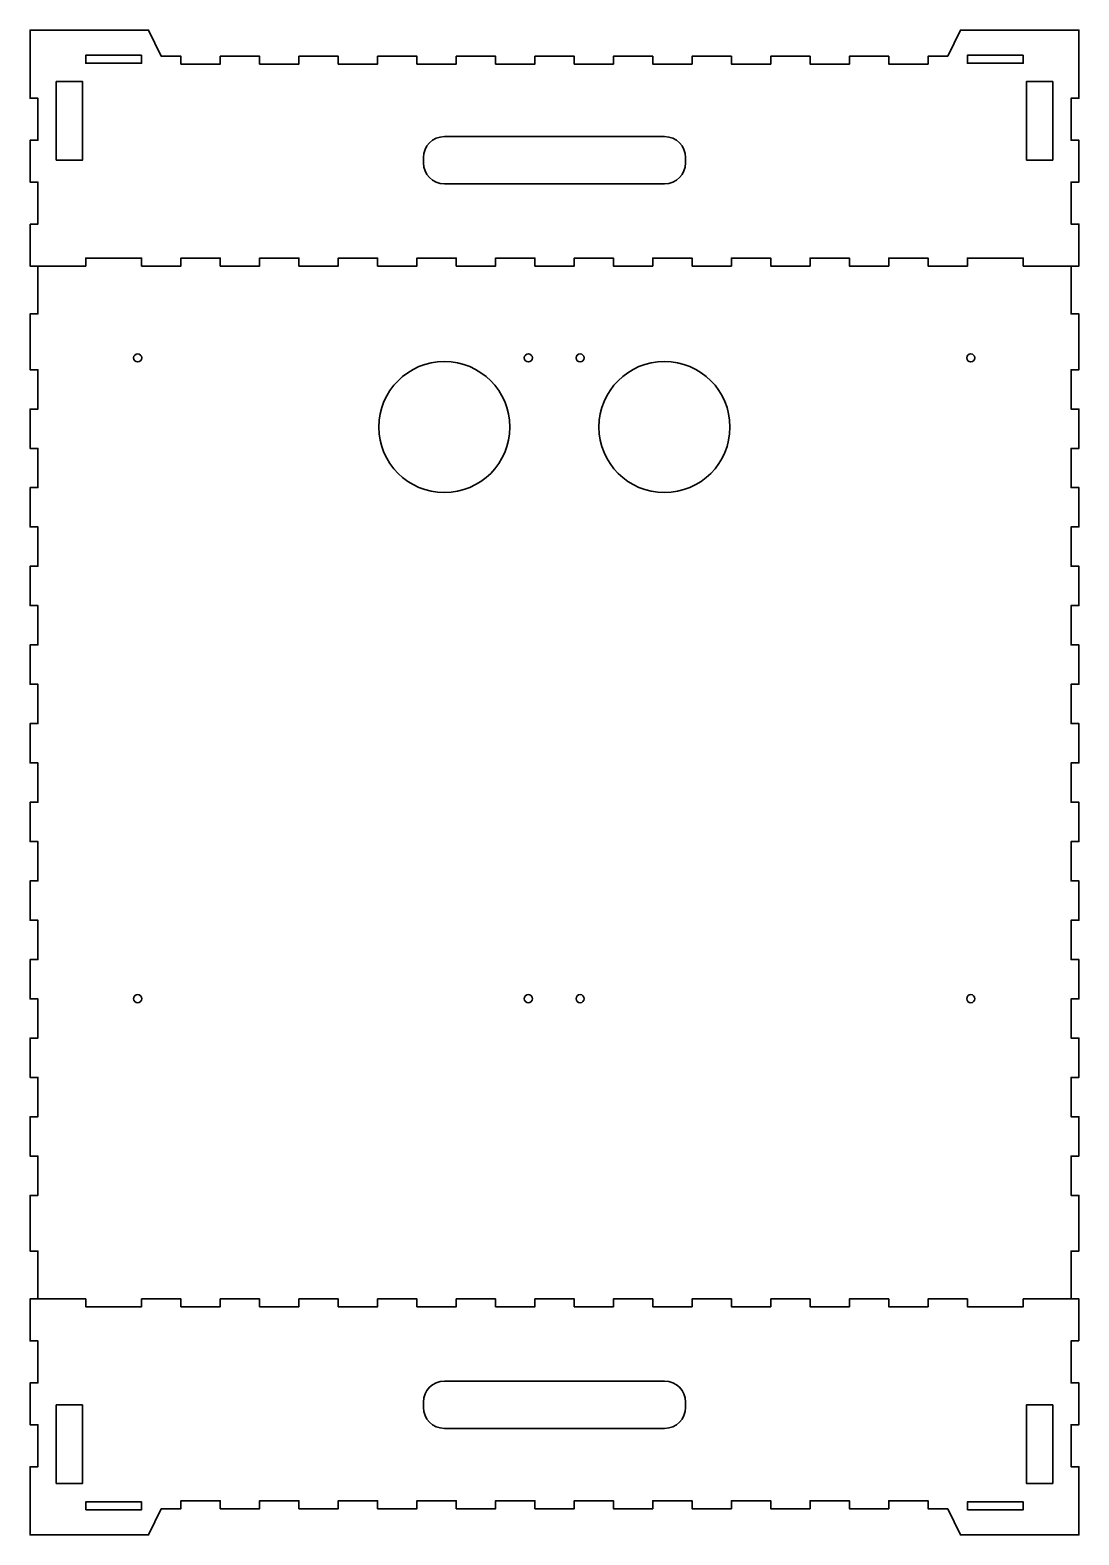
# Model space of a CAD drawing. Header units: inches. Extents: x -3 to 1973, y -1327 to -740.
# Drawn here: x -3 to 397, y -1314 to -740 of the extents above; entities that cross this region are included whole.
import ezdxf

# ---------------------------------------------------------------- set-up
doc = ezdxf.new("R2010")
doc.units = ezdxf.units.IN
doc.header["$MEASUREMENT"] = 0
doc.layers.add('Capa 1', color=7, linetype='Continuous')

# ---------------------------------------------------------------- blocks, each defined once
blk = doc.blocks.new('block 3')
at = {"layer": 'Capa 1', "color": 12, "lineweight": 30, "true_color": 0xdf040b}
for points in [[(-0.29, -1223.57), (-0.29, -1205.32), (-3.29, -1205.32), (-3.29, -1184.07), (-0.29, -1184.07), (-0.29, -1169.07), (-3.29, -1169.07), (-3.29, -1154.07), (-0.29, -1154.07), (-0.29, -1139.07), (-3.29, -1139.07), (-3.29, -1124.07), (-0.29, -1124.07), (-0.29, -1109.07), (-3.29, -1109.07), (-3.29, -1094.07), (-0.29, -1094.07), (-0.29, -1079.07), (-3.29, -1079.07), (-3.29, -1064.07), (-0.29, -1064.07), (-0.29, -1049.07), (-3.29, -1049.07), (-3.29, -1034.07), (-0.29, -1034.07), (-0.29, -1019.07), (-3.29, -1019.07), (-3.29, -1004.07), (-0.29, -1004.07), (-0.29, -989.07), (-3.29, -989.07), (-3.29, -974.07), (-0.29, -974.07), (-0.29, -959.07), (-3.29, -959.07), (-3.29, -944.07), (-0.29, -944.07), (-0.29, -929.07), (-3.29, -929.07), (-3.29, -914.07), (-0.29, -914.07), (-0.29, -899.07), (-3.29, -899.07), (-3.29, -884.07), (-0.29, -884.07), (-0.29, -869.07), (-3.29, -869.07), (-3.29, -847.82), (-0.29, -847.82), (-0.29, -829.57)], [(393.71, -829.57), (393.71, -847.82), (396.71, -847.82), (396.71, -869.07), (393.71, -869.07), (393.71, -884.07), (396.71, -884.07), (396.71, -899.07), (393.71, -899.07), (393.71, -914.07), (396.71, -914.07), (396.71, -929.07), (393.71, -929.07), (393.71, -944.07), (396.71, -944.07), (396.71, -959.07), (393.71, -959.07), (393.71, -974.07), (396.71, -974.07), (396.71, -989.07), (393.71, -989.07), (393.71, -1004.07), (396.71, -1004.07), (396.71, -1019.07), (393.71, -1019.07), (393.71, -1034.07), (396.71, -1034.07), (396.71, -1049.07), (393.71, -1049.07), (393.71, -1064.07), (396.71, -1064.07), (396.71, -1079.07), (393.71, -1079.07), (393.71, -1094.07), (396.71, -1094.07), (396.71, -1109.07), (393.71, -1109.07), (393.71, -1124.07), (396.71, -1124.07), (396.71, -1139.07), (393.71, -1139.07), (393.71, -1154.07), (396.71, -1154.07), (396.71, -1169.07), (393.71, -1169.07), (393.71, -1184.07), (396.71, -1184.07), (396.71, -1205.32), (393.71, -1205.32), (393.71, -1223.57)]]:
    blk.add_lwpolyline(points, dxfattribs=at)

msp = doc.modelspace()

# ---------------------------------------------------------------- linework, layer by layer
at = {"layer": 'Capa 1', "color": 12, "lineweight": 35, "true_color": 0xdf040b}
for points in [[(-3.29, -813.52), (-3.29, -829.52), (17.96, -829.52), (17.96, -826.52), (39.21, -826.52), (39.21, -829.52), (54.21, -829.52), (54.21, -826.52), (69.21, -826.52), (69.21, -829.52), (84.21, -829.52), (84.21, -826.52), (99.21, -826.52), (99.21, -829.52), (114.21, -829.52), (114.21, -826.52), (129.21, -826.52), (129.21, -829.52), (144.21, -829.52), (144.21, -826.52), (159.21, -826.52), (159.21, -829.52), (174.21, -829.52), (174.21, -826.52), (189.21, -826.52), (189.21, -829.52), (204.21, -829.52), (204.21, -826.52), (219.21, -826.52), (219.21, -829.52), (234.21, -829.52), (234.21, -826.52), (249.21, -826.52), (249.21, -829.52), (264.21, -829.52), (264.21, -826.52), (279.21, -826.52), (279.21, -829.52), (294.21, -829.52), (294.21, -826.52), (309.21, -826.52), (309.21, -829.52), (324.21, -829.52), (324.21, -826.52), (339.21, -826.52), (339.21, -829.52), (354.21, -829.52), (354.21, -826.52), (375.46, -826.52), (375.46, -829.52), (396.71, -829.52), (396.71, -813.52), (393.71, -813.52), (393.71, -797.52), (396.71, -797.52), (396.71, -781.52), (393.71, -781.52), (393.71, -765.52), (396.71, -765.52), (396.71, -749.52), (396.71, -739.52), (351.52, -739.52), (346.71, -749.52), (339.21, -749.52), (339.21, -752.52), (324.21, -752.52), (324.21, -749.52), (309.21, -749.52), (309.21, -752.52), (294.21, -752.52), (294.21, -749.52), (279.21, -749.52), (279.21, -752.52), (264.21, -752.52), (264.21, -749.52), (249.21, -749.52), (249.21, -752.52), (234.21, -752.52), (234.21, -749.52), (219.21, -749.52), (219.21, -752.52), (204.21, -752.52), (204.21, -749.52), (189.21, -749.52), (189.21, -752.52), (174.21, -752.52), (174.21, -749.52), (159.21, -749.52), (159.21, -752.52), (144.21, -752.52), (144.21, -749.52), (129.21, -749.52), (129.21, -752.52), (114.21, -752.52), (114.21, -749.52), (99.21, -749.52), (99.21, -752.52), (84.21, -752.52), (84.21, -749.52), (69.21, -749.52), (69.21, -752.52), (54.21, -752.52), (54.21, -749.52), (46.71, -749.52), (41.89, -739.52), (-3.29, -739.52), (-3.29, -749.52), (-3.29, -749.52), (-3.29, -765.52), (-0.29, -765.52), (-0.29, -781.52), (-3.29, -781.52), (-3.29, -797.52), (-0.29, -797.52), (-0.29, -813.52), (-3.29, -813.52)], [(39.21, -749.14), (39.21, -752.14), (17.96, -752.14), (17.96, -749.14), (39.21, -749.14)], [(375.46, -749.14), (375.46, -752.14), (354.21, -752.14), (354.21, -749.14), (375.46, -749.14)], [(6.71, -789.14), (16.71, -789.14), (16.71, -759.14), (6.71, -759.14), (6.71, -789.14)], [(376.71, -789.14), (386.71, -789.14), (386.71, -759.14), (376.71, -759.14), (376.71, -789.14)], [(396.71, -1239.56), (396.71, -1223.56), (375.46, -1223.56), (375.46, -1226.56), (354.21, -1226.56), (354.21, -1223.56), (339.21, -1223.56), (339.21, -1226.56), (324.21, -1226.56), (324.21, -1223.56), (309.21, -1223.56), (309.21, -1226.56), (294.21, -1226.56), (294.21, -1223.56), (279.21, -1223.56), (279.21, -1226.56), (264.21, -1226.56), (264.21, -1223.56), (249.21, -1223.56), (249.21, -1226.56), (234.21, -1226.56), (234.21, -1223.56), (219.21, -1223.56), (219.21, -1226.56), (204.21, -1226.56), (204.21, -1223.56), (189.21, -1223.56), (189.21, -1226.56), (174.21, -1226.56), (174.21, -1223.56), (159.21, -1223.56), (159.21, -1226.56), (144.21, -1226.56), (144.21, -1223.56), (129.21, -1223.56), (129.21, -1226.56), (114.21, -1226.56), (114.21, -1223.56), (99.21, -1223.56), (99.21, -1226.56), (84.21, -1226.56), (84.21, -1223.56), (69.21, -1223.56), (69.21, -1226.56), (54.21, -1226.56), (54.21, -1223.56), (39.21, -1223.56), (39.21, -1226.56), (17.96, -1226.56), (17.96, -1223.56), (-3.29, -1223.56), (-3.29, -1239.56), (-0.29, -1239.56), (-0.29, -1255.56), (-3.29, -1255.56), (-3.29, -1271.56), (-0.29, -1271.56), (-0.29, -1287.56), (-3.29, -1287.56), (-3.29, -1303.56), (-3.29, -1313.56), (41.89, -1313.56), (46.71, -1303.56), (54.21, -1303.56), (54.21, -1300.56), (69.21, -1300.56), (69.21, -1303.56), (84.21, -1303.56), (84.21, -1300.56), (99.21, -1300.56), (99.21, -1303.56), (114.21, -1303.56), (114.21, -1300.56), (129.21, -1300.56), (129.21, -1303.56), (144.21, -1303.56), (144.21, -1300.56), (159.21, -1300.56), (159.21, -1303.56), (174.21, -1303.56), (174.21, -1300.56), (189.21, -1300.56), (189.21, -1303.56), (204.21, -1303.56), (204.21, -1300.56), (219.21, -1300.56), (219.21, -1303.56), (234.21, -1303.56), (234.21, -1300.56), (249.21, -1300.56), (249.21, -1303.56), (264.21, -1303.56), (264.21, -1300.56), (279.21, -1300.56), (279.21, -1303.56), (294.21, -1303.56), (294.21, -1300.56), (309.21, -1300.56), (309.21, -1303.56), (324.21, -1303.56), (324.21, -1300.56), (339.21, -1300.56), (339.21, -1303.56), (346.71, -1303.56), (351.52, -1313.56), (396.71, -1313.56), (396.71, -1303.56), (396.71, -1303.56), (396.71, -1287.56), (393.71, -1287.56), (393.71, -1271.56), (396.71, -1271.56), (396.71, -1255.56), (393.71, -1255.56), (393.71, -1239.56), (396.71, -1239.56)], [(16.71, -1263.95), (6.71, -1263.95), (6.71, -1293.95), (16.71, -1293.95), (16.71, -1263.95)], [(386.71, -1263.95), (376.71, -1263.95), (376.71, -1293.95), (386.71, -1293.95), (386.71, -1263.95)], [(17.96, -1303.95), (17.96, -1300.95), (39.21, -1300.95), (39.21, -1303.95), (17.96, -1303.95)], [(354.21, -1303.95), (354.21, -1300.95), (375.46, -1300.95), (375.46, -1303.95), (354.21, -1303.95)]]:
    msp.add_lwpolyline(points, dxfattribs=at)
for points in [[(246.71, -790.16), (246.71, -794.58), (243.13, -798.16), (238.71, -798.16), (238.71, -798.16), (154.71, -798.16), (154.71, -798.16), (150.29, -798.16), (146.71, -794.58), (146.71, -790.16), (146.71, -790.16), (146.71, -788.16), (146.71, -788.16), (146.71, -783.75), (150.29, -780.16), (154.71, -780.16), (154.71, -780.16), (238.71, -780.16), (238.71, -780.16), (243.13, -780.16), (246.71, -783.75), (246.71, -788.16), (246.71, -788.16), (246.71, -790.16), (246.71, -790.16)], [(146.71, -1262.92), (146.71, -1258.51), (150.29, -1254.92), (154.71, -1254.92), (154.71, -1254.92), (238.71, -1254.92), (238.71, -1254.92), (243.13, -1254.92), (246.71, -1258.51), (246.71, -1262.92), (246.71, -1262.92), (246.71, -1264.92), (246.71, -1264.92), (246.71, -1269.34), (243.13, -1272.92), (238.71, -1272.92), (238.71, -1272.92), (154.71, -1272.92), (154.71, -1272.92), (150.29, -1272.92), (146.71, -1269.34), (146.71, -1264.92), (146.71, -1264.92), (146.71, -1262.92), (146.71, -1262.92)]]:
    msp.add_open_spline(points, degree=3, knots=[0, 0, 0, 0, 1, 1, 1, 2, 2, 2, 3, 3, 3, 4, 4, 4, 5, 5, 5, 6, 6, 6, 7, 7, 7, 8, 8, 8, 8], dxfattribs=at)
at = {"layer": 'Capa 1', "color": 12, "lineweight": 30, "true_color": 0xdf040b}
for points in [[(37.73, -863.02), (36.87, -863.02), (36.18, -863.71), (36.18, -864.57), (36.18, -865.42), (36.87, -866.12), (37.73, -866.12), (38.58, -866.12), (39.28, -865.42), (39.28, -864.57), (39.28, -863.71), (38.58, -863.02), (37.73, -863.02)], [(154.7, -865.94), (140.89, -865.94), (129.7, -877.13), (129.7, -890.94), (129.7, -904.74), (140.89, -915.94), (154.7, -915.94), (168.5, -915.94), (179.7, -904.74), (179.7, -890.94), (179.7, -877.13), (168.5, -865.94), (154.7, -865.94)], [(185.18, -864.57), (185.18, -865.42), (185.87, -866.12), (186.73, -866.12), (187.58, -866.12), (188.28, -865.42), (188.28, -864.57), (188.28, -863.71), (187.58, -863.02), (186.73, -863.02), (185.87, -863.02), (185.18, -863.71), (185.18, -864.57)], [(206.47, -863.02), (205.62, -863.02), (204.92, -863.71), (204.92, -864.57), (204.92, -865.42), (205.62, -866.12), (206.47, -866.12), (207.33, -866.12), (208.02, -865.42), (208.02, -864.57), (208.02, -863.71), (207.33, -863.02), (206.47, -863.02)], [(238.64, -865.94), (224.83, -865.94), (213.64, -877.13), (213.64, -890.94), (213.64, -904.74), (224.83, -915.94), (238.64, -915.94), (252.44, -915.94), (263.64, -904.74), (263.64, -890.94), (263.64, -877.13), (252.44, -865.94), (238.64, -865.94)], [(353.92, -864.57), (353.92, -865.42), (354.62, -866.12), (355.47, -866.12), (356.33, -866.12), (357.02, -865.42), (357.02, -864.57), (357.02, -863.71), (356.33, -863.02), (355.47, -863.02), (354.62, -863.02), (353.92, -863.71), (353.92, -864.57)], [(39.28, -1109.02), (39.28, -1108.16), (38.58, -1107.47), (37.73, -1107.47), (36.87, -1107.47), (36.18, -1108.16), (36.18, -1109.02), (36.18, -1109.87), (36.87, -1110.57), (37.73, -1110.57), (38.58, -1110.57), (39.28, -1109.87), (39.28, -1109.02)], [(186.73, -1110.57), (187.58, -1110.57), (188.28, -1109.87), (188.28, -1109.02), (188.28, -1108.16), (187.58, -1107.47), (186.73, -1107.47), (185.87, -1107.47), (185.18, -1108.16), (185.18, -1109.02), (185.18, -1109.87), (185.87, -1110.57), (186.73, -1110.57)], [(208.02, -1109.02), (208.02, -1108.16), (207.33, -1107.47), (206.47, -1107.47), (205.62, -1107.47), (204.92, -1108.16), (204.92, -1109.02), (204.92, -1109.87), (205.62, -1110.57), (206.47, -1110.57), (207.33, -1110.57), (208.02, -1109.87), (208.02, -1109.02)], [(355.47, -1110.57), (356.33, -1110.57), (357.02, -1109.87), (357.02, -1109.02), (357.02, -1108.16), (356.33, -1107.47), (355.47, -1107.47), (354.62, -1107.47), (353.92, -1108.16), (353.92, -1109.02), (353.92, -1109.87), (354.62, -1110.57), (355.47, -1110.57)]]:
    msp.add_open_spline(points, degree=3, knots=[0, 0, 0, 0, 1, 1, 1, 2, 2, 2, 3, 3, 3, 4, 4, 4, 4], dxfattribs=at)

# ---------------------------------------------------------------- block references
at = {"layer": 'Capa 1'}
msp.add_blockref('block 3', (0, 0), dxfattribs=at)

doc.saveas('drawing.dxf')
